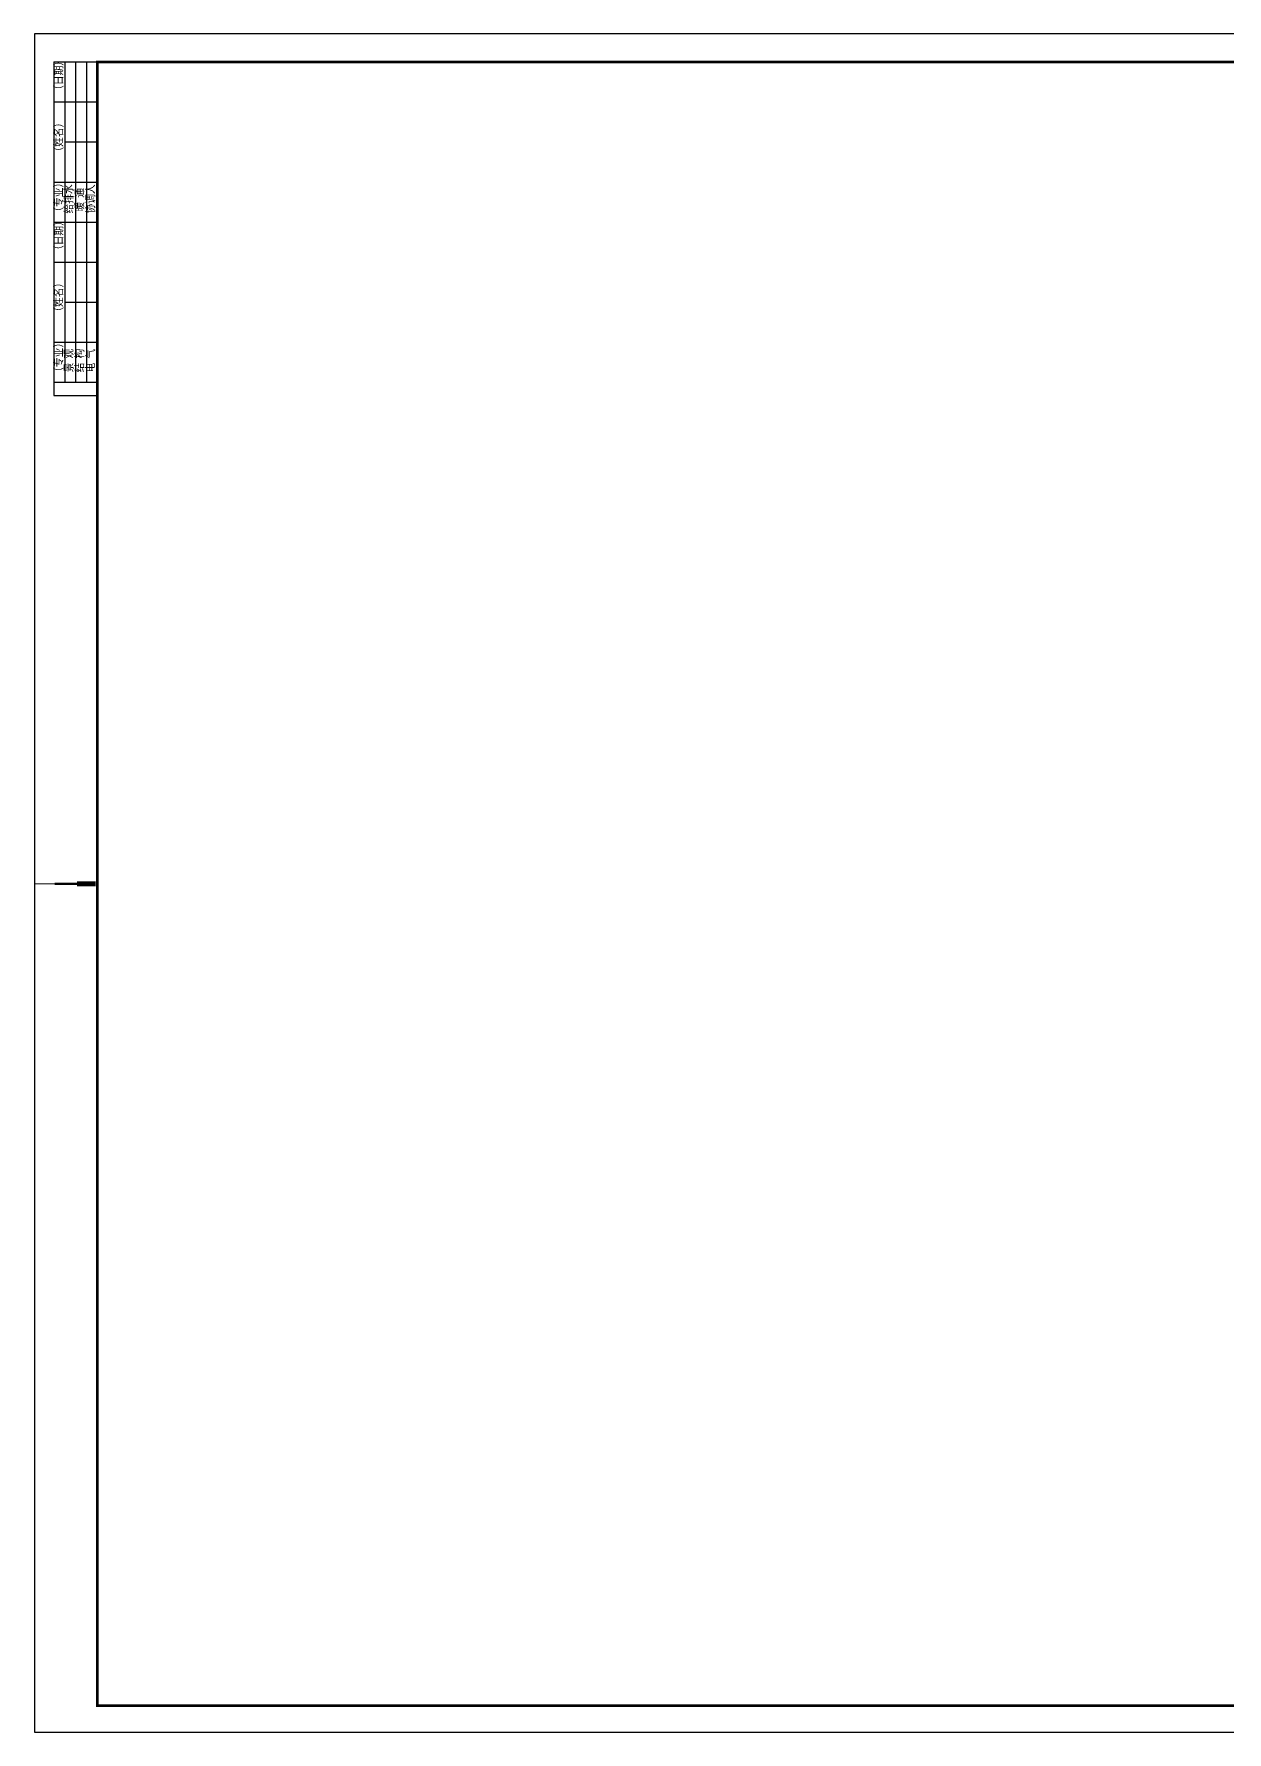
# Model space of a CAD drawing. Extents: x 216 to 1057, y -885 to -291.
# Drawn here: x 216 to 634, y -885 to -291 of the extents above; entities that cross this region are included whole.
import ezdxf

# ---------------------------------------------------------------- set-up
doc = ezdxf.new("R2010")
doc.units = 0
doc.header["$LTSCALE"] = 1000
doc.header["$MEASUREMENT"] = 0
for name, color, linetype in [('1', 135, 'CONTINUOUS'), ('2', 235, 'CONTINUOUS'), ('图签', 135, 'CONTINUOUS')]:
    doc.layers.add(name, color=color, linetype=linetype)
doc.styles.add('HZ-1', font='isocp.shx', dxfattribs={"bigfont": 'hztxt.shx'})

msp = doc.modelspace()

# ---------------------------------------------------------------- linework, layer by layer
at = {"layer": '1', "color": 135}
for points, const_width in [([(231.35, -588.29), (223.63, -588.29)], 0.925), ([(231.35, -588.29), (237.95, -588.29)], 1.85), ([(216.5, -588.29), (230.45, -588.29)], 0.324)]:
    msp.add_lwpolyline(points, dxfattribs=dict(at, const_width=const_width))
at = {"layer": '2'}
for p, q in [((223.3, -300.79), (223.3, -417.46)), ((223.3, -300.79), (238.5, -300.79)), ((227.1, -300.79), (227.1, -342.79)), ((230.9, -300.79), (230.9, -342.79)), ((234.7, -300.79), (234.7, -342.79)), ((223.3, -314.79), (238.5, -314.79)), ((227.1, -328.79), (238.5, -328.79)), ((223.3, -342.79), (238.5, -342.79)), ((227.1, -342.79), (227.1, -412.79)), ((230.9, -342.79), (230.9, -412.79)), ((234.7, -342.79), (234.7, -412.79)), ((223.3, -356.79), (238.5, -356.79)), ((223.3, -370.79), (238.5, -370.79)), ((227.1, -384.79), (238.5, -384.79)), ((223.3, -398.79), (238.5, -398.79)), ((223.3, -412.79), (238.5, -412.79)), ((223.3, -417.46), (238.5, -417.46))]:
    msp.add_line(p, q, dxfattribs=at)
at = {"layer": '2', "color": 235}
msp.add_lwpolyline([(216.5, -885), (1056.5, -885), (1056.5, -291), (216.5, -291)], close=True, dxfattribs=at)
at = {"layer": '2', "color": 235, "const_width": 0.925}
msp.add_lwpolyline([(238.5, -875.79), (1047.5, -875.79), (1047.5, -300.79), (238.5, -300.79)], close=True, dxfattribs=at)

# ---------------------------------------------------------------- texts
at = {"layer": '图签', "style": 'HZ-1', "width": 0.9}
for s, p in [('（日期）', (226.6, -312.32, -4623.2)), ('（姓名）', (226.6, -333.9, -4623.2)), ('（专业）', (226.6, -354.93, -4623.2)), ('给排水', (230.15, -353.81, -4623.2)), ('暖 通', (233.95, -353.12, -4623.2)), ('协调人', (237.75, -353.81, -4623.2)), ('（日期）', (226.6, -368.32, -4623.2)), ('（姓名）', (226.6, -389.9, -4623.2)), ('（专业）', (226.6, -410.93, -4623.2)), ('景 观', (230.15, -409.36, -4623.2)), ('结 构', (233.95, -409.36, -4623.2)), ('电 气', (237.75, -409.36, -4623.2))]:
    msp.add_text(s, height=2.8, rotation=90, dxfattribs=at).set_placement(p)

doc.saveas('drawing.dxf')
